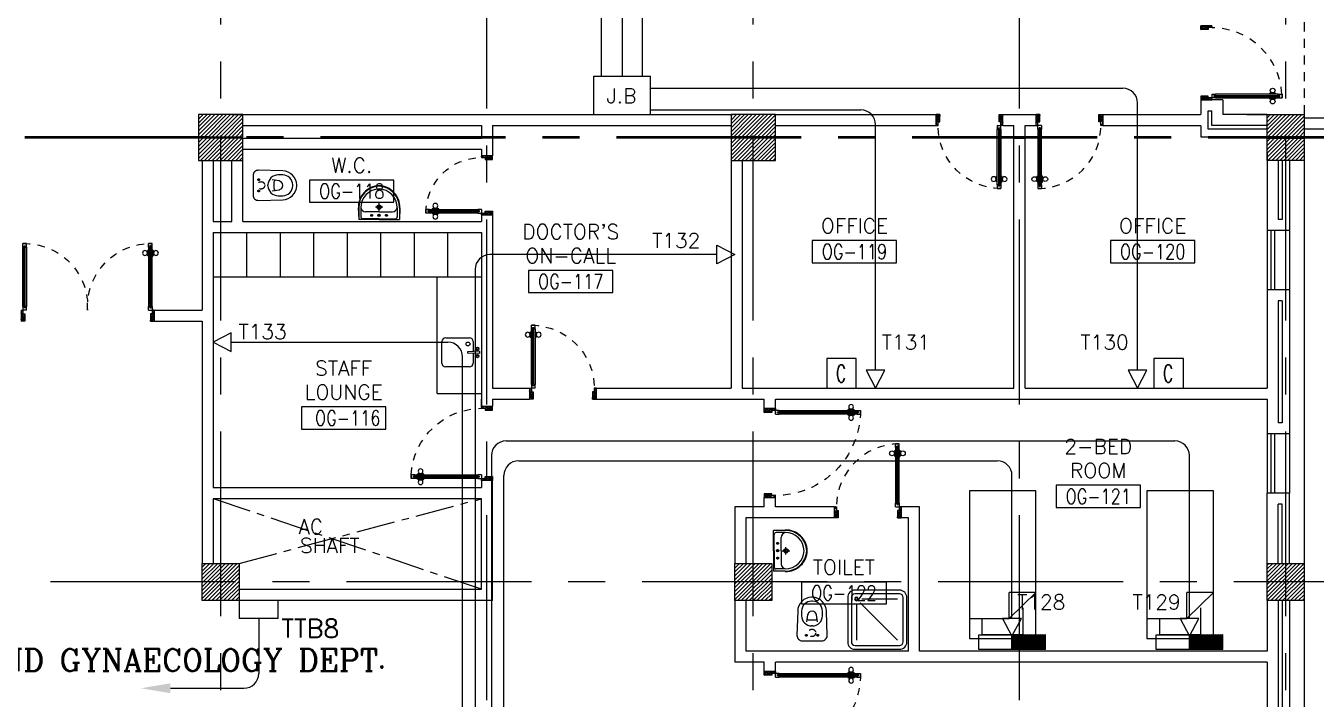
# Model space of a CAD drawing. Extents: x -0.7 to 93.2, y -1.5 to 78.
# Drawn here: x 65.65 to 83.09, y 25.41 to 34.52 of the extents above; entities that cross this region are included whole.
import ezdxf
from ezdxf.enums import TextEntityAlignment as Align

# ---------------------------------------------------------------- set-up
doc = ezdxf.new("R2010")
doc.units = 0
doc.header["$MEASUREMENT"] = 0
doc.header["$PDMODE"] = 34
for name, pattern in [('CENTER2', [1.125, 0.75, -0.125, 0.125, -0.125]), ('CENTERX2', [4, 2.5, -0.5, 0.5, -0.5]), ('DASHED', [0.75, 0.5, -0.25]), ('HIDDEN', [0.375, 0.25, -0.125]), ('HIDDEN2', [0.1875, 0.125, -0.0625])]:
    doc.linetypes.add(name, pattern=pattern)
doc.layers.get('0').update_dxf_attribs({"color": 11, "linetype": 'CONTINUOUS'})
doc.layers.get('DEFPOINTS').update_dxf_attribs({"color": 11, "linetype": 'CONTINUOUS'})
for name, color, linetype in [('AX-DIM', 11, 'CONTINUOUS'), ('AXES', 11, 'CENTERX2'), ('COL', 11, 'CONTINUOUS'), ('DOOR', 11, 'CONTINUOUS'), ('E-CO', 6, 'CONTINUOUS'), ('E-TEL', 4, 'CONTINUOUS'), ('E-TEXT', 2, 'CONTINUOUS'), ('E-WIRE', 4, 'CONTINUOUS'), ('FIX', 11, 'CONTINUOUS'), ('FUR', 11, 'CONTINUOUS'), ('HAT', 11, 'CONTINUOUS'), ('INSUL', 11, 'CONTINUOUS'), ('Locker', 11, 'CONTINUOUS'), ('NON-MEDICAL', 11, 'CONTINUOUS'), ('PROJ-L', 11, 'CONTINUOUS'), ('RM-BOX', 11, 'CONTINUOUS'), ('RM-NAME', 11, 'CONTINUOUS'), ('RM-NO', 11, 'CONTINUOUS'), ('ROOF', 11, 'CONTINUOUS'), ('STR', 11, 'CONTINUOUS'), ('WALL', 11, 'CONTINUOUS'), ('WIN', 11, 'CONTINUOUS')]:
    doc.layers.add(name, color=color, linetype=linetype)
doc.styles.add('ROMANC', font='romanc', dxfattribs={"height": 0.1})
doc.styles.add('ROMANS', font='ROMANS.shx', dxfattribs={"width": 0.6})
doc.styles.get("Standard").update_dxf_attribs({"font": 'TXT.shx'})
doc.dimstyles.new('STANDARD in', dxfattribs={"dimtxt": 0.24, "dimasz": 0.1, "dimexe": 0.07, "dimexo": 0.05, "dimgap": 0.05, "dimtad": 1, "dimdec": 0, "dimlfac": 1000, "dimzin": 0, "dimdsep": 46, "dimtxsty": 'ROMANS', "dimblk": 'ARCHTICK', "dimcen": 0.05, "dimdle": 0.05, "dimclrd": 7, "dimclre": 7, "dimclrt": 2, "dimadec": 0, "dimazin": 0, "dimtfac": 1, "dimtdec": 0, "dimtmove": 2, "dimatfit": 3, "dimldrblk": 'ARCHTICK', "dimfxl": 0, "dimtolj": 1, "dimtzin": 0, "dimarcsym": 0})

# ---------------------------------------------------------------- blocks, each defined once
blk = doc.blocks.new('*X40')
at = {"color": 0}
for p, q in [((238729, 139875), (239203, 140350)), ((238729, 139928), (239150, 140350)), ((238729, 139981), (239097, 140350)), ((238729, 140034), (239044, 140350)), ((238729, 140087), (238991, 140350)), ((238729, 140140), (238938, 140350)), ((238729, 140193), (238885, 140350)), ((238729, 140246), (238832, 140350)), ((238729, 140299), (238779, 140350)), ((238756, 139850), (239229, 140322)), ((238809, 139850), (239229, 140269)), ((238862, 139850), (239229, 140216)), ((238915, 139850), (239229, 140163)), ((238968, 139850), (239229, 140110)), ((239021, 139850), (239229, 140057)), ((239074, 139850), (239229, 140004)), ((239128, 139850), (239229, 139951)), ((239181, 139850), (239229, 139898))]:
    blk.add_line(p, q, dxfattribs=at)
blk = doc.blocks.new('COL50')
at = {"layer": 'COL'}
blk.add_lwpolyline([(-250, 250), (-250, -250), (250, -250), (250, 250)], close=True, dxfattribs=at)
blk = doc.blocks.new('RM1')
at = {"layer": 'RM-BOX'}
blk.add_lwpolyline([(570, -200), (-570, -200), (-570, -500), (570, -500)], close=True, dxfattribs=at)
at = {"layer": 'RM-NAME', "style": 'ROMANS'}
for tag, p in [('ROOMNAME1', (0, 324)), ('ROOMNAME2', (0, 0))]:
    blk.add_attdef(tag, text='', height=200, dxfattribs=at).set_placement(p, align=Align.MIDDLE)
at = {"layer": 'RM-NO', "style": 'ROMANS', "width": 0.8}
blk.add_attdef('ROOMNO', text='', height=200, dxfattribs=at).set_placement((0, -350), align=Align.MIDDLE)
blk = doc.blocks.new('_ARCHTICK')
at = {"color": 0, "linetype": 'ByBlock', "const_width": 0.15}
blk.add_lwpolyline([(-0.5, -0.5), (0.5, 0.5)], dxfattribs=at)
blk = doc.blocks.new('*D160')
at = {"layer": 'AX-DIM', "color": 7, "lineweight": -2, "ltscale": 0.3}
for p, q in [((82.982, 64.47), (91.852, 64.47)), ((91.782, 64.52), (91.782, 5.1)), ((82.982, 5.15), (91.852, 5.15))]:
    blk.add_line(p, q, dxfattribs=at)
at = {"layer": 'DEFPOINTS', "color": 0, "ltscale": 0.3}
for p in [(82.932, 64.47), (82.932, 5.15), (91.782, 5.15)]:
    blk.add_point(p, dxfattribs=at)
at = {"layer": 'AX-DIM', "color": 7, "lineweight": -2, "ltscale": 0.3, "xscale": 0.1, "yscale": 0.1, "zscale": 0.1}
for p, rotation in [((91.782, 64.47), 90), ((91.782, 5.15), 270)]:
    blk.add_blockref('_ARCHTICK', p, dxfattribs=dict(at, rotation=rotation))
at = {"layer": 'AX-DIM', "color": 2, "ltscale": 0.3, "insert": (91.612, 34.81), "char_height": 0.24, "attachment_point": 5, "rotation": 90, "style": 'ROMANS'}
blk.add_mtext('\\A1;59320', dxfattribs=at)
blk = doc.blocks.new('*X66')
at = {"color": 0}
for p, q in [((245929, 139863), (246416, 140350)), ((245929, 139916), (246363, 140350)), ((245929, 139969), (246310, 140350)), ((245929, 140022), (246257, 140350)), ((245929, 140075), (246204, 140350)), ((245929, 140128), (246151, 140350)), ((245929, 140181), (246098, 140350)), ((245929, 140234), (246045, 140350)), ((245929, 140287), (245991, 140350)), ((245929, 140340), (245938, 140350)), ((245969, 139850), (246429, 140310)), ((246022, 139850), (246429, 140256)), ((246075, 139850), (246429, 140203)), ((246128, 139850), (246429, 140150)), ((246181, 139850), (246429, 140097)), ((246234, 139850), (246429, 140044)), ((246287, 139850), (246429, 139991)), ((246340, 139850), (246429, 139938)), ((246393, 139850), (246429, 139885))]:
    blk.add_line(p, q, dxfattribs=at)
blk = doc.blocks.new('*X67')
at = {"color": 0}
for p, q in [((253128, 139850), (253628, 140350)), ((253129, 139903), (253575, 140350)), ((253129, 139956), (253522, 140350)), ((253129, 140009), (253469, 140350)), ((253129, 140062), (253416, 140350)), ((253129, 140115), (253363, 140350)), ((253129, 140168), (253310, 140350)), ((253129, 140221), (253257, 140350)), ((253129, 140274), (253204, 140350)), ((253129, 140327), (253151, 140350)), ((253181, 139850), (253629, 140297)), ((253234, 139850), (253629, 140244)), ((253287, 139850), (253629, 140191)), ((253340, 139850), (253629, 140138)), ((253393, 139850), (253629, 140085)), ((253446, 139850), (253629, 140032)), ((253499, 139850), (253629, 139979)), ((253553, 139850), (253629, 139926)), ((253606, 139850), (253629, 139873))]:
    blk.add_line(p, q, dxfattribs=at)
blk = doc.blocks.new('DOOR90')
at = {"layer": 'DOOR', "color": 0, "linetype": 'ByBlock'}
for p, q in [((-150, 0), (-150, -25)), ((-150, 0), (0, 0)), ((0, -50), (0, 0)), ((-1000, -25), (-1000, -75)), ((-1000, -75), (-1000, -25)), ((-950, -25), (-1000, -25)), ((-950, -75), (-1000, -75)), ((-970, -42), (-970, -58)), ((-950, -42), (-970, -42)), ((-950, -58), (-970, -58)), ((-950, -25), (-950, -42)), ((-950, -58), (-950, -75)), ((-918, -25), (-918, -18)), ((-828, -18), (-918, -18)), ((-918, -75), (-918, -82)), ((-828, -82), (-918, -82)), ((-905, -18), (-905, -9)), ((-905, -9), (-840, -9)), ((-905, -18), (-840, -18)), ((-905, -82), (-905, -91)), ((-905, -82), (-840, -82)), ((-905, -91), (-840, -91)), ((-840, -18), (-840, -9)), ((-840, -82), (-840, -91)), ((-828, -25), (-828, -18)), ((-828, -75), (-828, -82)), ((-200, -42), (-200, -25)), ((-200, -25), (-150, -25)), ((-180, -42), (-200, -42)), ((-200, -75), (-200, -58)), ((-200, -58), (-180, -58)), ((-150, -75), (-200, -75)), ((-180, -58), (-180, -42)), ((-150, -75), (-150, -25)), ((-150, -25), (-100, -25)), ((-100, -25), (-100, -50)), ((-100, -50), (0, -50)), ((-100, -850), (0, -850)), ((-100, -875), (-100, -850)), ((0, -850), (0, -900)), ((-150, -900), (-150, -875)), ((-150, -875), (-100, -875)), ((0, -900), (-150, -900)), ((-150, -900), (0, -900))]:
    blk.add_line(p, q, dxfattribs=at)
at = {"layer": 'DOOR', "color": 9, "linetype": 'ByBlock'}
for p, q in [((0, -50), (-114, 0)), ((0, -50), (-40, 0)), ((0, -50), (-100, -37)), ((0, -850), (-114, -900)), ((0, -850), (-100, -863)), ((0, -850), (-40, -900))]:
    blk.add_line(p, q, dxfattribs=at)
at = {"layer": 'DOOR', "linetype": 'ByBlock'}
for p, q in [((-200, -25), (-950, -25)), ((-200, -42), (-950, -42)), ((-200, -58), (-950, -58)), ((-950, -75), (-200, -75))]:
    blk.add_line(p, q, dxfattribs=at)
at = {"layer": 'DOOR', "color": 0, "linetype": 'ByBlock'}
for centre in [(-873, 24), (-873, -124)]:
    blk.add_circle(centre, 32.4, dxfattribs=at)
at = {"layer": 'DOOR', "color": 9, "linetype": 'ByBlock'}
for centre, radius, start, end in [((0, -50), 154, 161.1053, 166.2858), ((0, -50), 134, 158.1598, 169.28), ((0, -50), 94.4, 148.0182, 180), ((0, -50), 74.4, 137.7764, 180), ((0, -50), 114, 154.0838, 167.3774), ((0, -50), 54.4, 113.2074, 180), ((0, -50), 34.4, 90, 180), ((0, -50), 14.4, 90, 180), ((0, -850), 94.4, 180, 211.9818), ((0, -850), 74.4, 180, 222.2236), ((0, -850), 54.4, 180, 246.7926), ((0, -850), 34.4, 180, 270), ((0, -850), 14.4, 180, 270), ((0, -850), 154, 193.7142, 198.8947), ((0, -850), 134, 190.72, 201.8402)]:
    blk.add_arc(centre, radius, start, end, dxfattribs=at)
at = {"layer": 'DOOR', "linetype": 'HIDDEN', "ltscale": 0.5}
blk.add_arc((-150, -25), 850, 180, 270, dxfattribs=at)
blk = doc.blocks.new('DOOR100')
at = {"layer": 'DOOR', "color": 0, "linetype": 'ByBlock'}
for p, q in [((-25, 1300), (-75, 1300)), ((-75, 1300), (-25, 1300)), ((-75, 1250), (-75, 1300)), ((-58, 1250), (-75, 1250)), ((-42, 1270), (-58, 1270)), ((-58, 1250), (-58, 1270)), ((-42, 1250), (-42, 1270)), ((-25, 1250), (-42, 1250)), ((-25, 1250), (-25, 1300)), ((-82, 1205), (-91, 1205)), ((-91, 1205), (-91, 1140)), ((-82, 1140), (-91, 1140)), ((-75, 1218), (-82, 1218)), ((-82, 1128), (-82, 1218)), ((-82, 1205), (-82, 1140)), ((-75, 1128), (-82, 1128)), ((-25, 1218), (-18, 1218)), ((-25, 1128), (-18, 1128)), ((-18, 1128), (-18, 1218)), ((-18, 1205), (-9, 1205)), ((-18, 1205), (-18, 1140)), ((-18, 1140), (-9, 1140)), ((-9, 1205), (-9, 1140)), ((-75, 200), (-58, 200)), ((-75, 150), (-75, 200)), ((-58, 200), (-58, 180)), ((-58, 180), (-42, 180)), ((-42, 200), (-25, 200)), ((-42, 180), (-42, 200)), ((-25, 200), (-25, 150)), ((-1200, 0), (-1200, 150)), ((-1200, 150), (-1175, 150)), ((-1200, 150), (-1200, 0)), ((-1150, 0), (-1200, 0)), ((-1175, 150), (-1175, 100)), ((-1175, 100), (-1150, 100)), ((-1150, 100), (-1150, 0)), ((-75, 150), (-25, 150)), ((-50, 100), (-50, 0)), ((-25, 100), (-50, 100)), ((-50, 0), (0, 0)), ((0, 150), (-25, 150)), ((-25, 150), (-25, 100)), ((0, 150), (0, 0))]:
    blk.add_line(p, q, dxfattribs=at)
at = {"layer": 'DOOR', "linetype": 'ByBlock'}
for p, q in [((-75, 1250), (-75, 200)), ((-58, 200), (-58, 1250)), ((-42, 200), (-42, 1250)), ((-25, 200), (-25, 1250)), ((0, 0), (0, 150))]:
    blk.add_line(p, q, dxfattribs=at)
at = {"layer": 'DOOR', "color": 9, "linetype": 'ByBlock'}
for p, q in [((-1150, 0), (-1200, 114)), ((-1150, 0), (-1200, 40)), ((-1150, 0), (-1163, 100)), ((-50, 0), (0, 114)), ((-50, 0), (-37, 100)), ((-50, 0), (0, 40))]:
    blk.add_line(p, q, dxfattribs=at)
at = {"layer": 'DOOR', "color": 0, "linetype": 'ByBlock'}
for centre in [(-124, 1173), (24, 1173)]:
    blk.add_circle(centre, 32.4, dxfattribs=at)
at = {"layer": 'DOOR', "linetype": 'HIDDEN', "ltscale": 0.5}
blk.add_arc((-25, 150), 1150, 90, 180.0001, dxfattribs=at)
at = {"layer": 'DOOR', "color": 9, "linetype": 'ByBlock'}
for centre, radius, start, end in [((-1150, 0), 154, 103.7142, 108.8947), ((-1150, 0), 134, 100.72, 111.8402), ((-1150, 0), 94.4, 90, 121.9818), ((-1150, 0), 74.4, 90, 132.2236), ((-1150, 0), 54.4, 90, 156.7926), ((-1150, 0), 34.4, 90, 180), ((-1150, 0), 14.4, 90, 180), ((-50, 0), 94.4, 58.0182, 90), ((-50, 0), 74.4, 47.7764, 90), ((-50, 0), 54.4, 23.2074, 90), ((-50, 0), 34.4, 0, 90), ((-50, 0), 14.4, 0, 90), ((-50, 0), 134, 68.1598, 79.28), ((-50, 0), 114, 64.0838, 77.3774), ((-50, 0), 154, 71.1053, 76.2858)]:
    blk.add_arc(centre, radius, start, end, dxfattribs=at)
blk = doc.blocks.new('C5')
at = {"layer": 'HAT', "linetype": 'ByBlock'}
h = blk.add_hatch(dxfattribs=at)
h.set_pattern_fill('ANSI31', color=256, scale=300, style=0)
h.set_pattern_definition([(45, (-223356.182, -51411.005), (-26.516504, 26.516504), [])])
h.paths.add_polyline_path([(300, 300), (0, 300), (0, 0), (300, 0)])
h.paths.add_polyline_path([(600, 300), (300, 300), (300, 0), (600, 0)])
at = {"layer": 'COL'}
blk.add_lwpolyline([(600, 300), (0, 300), (0, 0), (600, 0)], close=True, dxfattribs=at)
blk = doc.blocks.new('DOOR80')
at = {"layer": 'DOOR', "color": 0, "linetype": 'ByBlock'}
for p, q in [((-30, 900), (-80, 900)), ((-80, 900), (-30, 900)), ((-80, 850), (-80, 900)), ((-30, 850), (-30, 900)), ((-87, 805), (-96, 805)), ((-96, 805), (-96, 740)), ((-87, 740), (-96, 740)), ((-80, 818), (-87, 818)), ((-87, 728), (-87, 818)), ((-87, 805), (-87, 740)), ((-80, 728), (-87, 728)), ((-63, 850), (-80, 850)), ((-47, 870), (-63, 870)), ((-63, 850), (-63, 870)), ((-47, 850), (-47, 870)), ((-30, 850), (-47, 850)), ((-30, 818), (-22, 818)), ((-30, 728), (-22, 728)), ((-22, 728), (-22, 818)), ((-22, 805), (-13, 805)), ((-22, 805), (-22, 740)), ((-22, 740), (-13, 740)), ((-13, 805), (-13, 740)), ((-80, 200), (-63, 200)), ((-80, 150), (-80, 200)), ((-63, 200), (-63, 180)), ((-63, 180), (-47, 180)), ((-47, 200), (-30, 200)), ((-47, 180), (-47, 200)), ((-30, 200), (-30, 150)), ((-805, 0), (-805, 150)), ((-805, 150), (-780, 150)), ((-805, 150), (-805, 0)), ((-755, 0), (-805, 0)), ((-780, 150), (-780, 100)), ((-780, 100), (-755, 100)), ((-755, 100), (-755, 0)), ((-80, 150), (-30, 150)), ((-55, 100), (-55, 0)), ((-30, 100), (-55, 100)), ((-55, 0), (-5, 0)), ((-5, 150), (-30, 150)), ((-30, 150), (-30, 100)), ((-5, 150), (-5, 0))]:
    blk.add_line(p, q, dxfattribs=at)
at = {"layer": 'DOOR', "linetype": 'ByBlock'}
for p, q in [((-80, 850), (-80, 200)), ((-63, 200), (-63, 850)), ((-47, 200), (-47, 850)), ((-30, 200), (-30, 850)), ((-5, 0), (-5, 150))]:
    blk.add_line(p, q, dxfattribs=at)
at = {"layer": 'DOOR', "color": 9, "linetype": 'ByBlock'}
for p, q in [((-755, 0), (-805, 114)), ((-755, 0), (-805, 40)), ((-755, 0), (-768, 100)), ((-55, 0), (-5, 114)), ((-55, 0), (-41, 100)), ((-55, 0), (-5, 40))]:
    blk.add_line(p, q, dxfattribs=at)
at = {"layer": 'DOOR', "color": 0, "linetype": 'ByBlock'}
for centre in [(-128, 773), (19, 773)]:
    blk.add_circle(centre, 32.4, dxfattribs=at)
at = {"layer": 'DOOR', "linetype": 'HIDDEN', "ltscale": 0.5}
blk.add_arc((-30, 150), 750, 90, 180, dxfattribs=at)
at = {"layer": 'DOOR', "color": 9, "linetype": 'ByBlock'}
for centre, radius, start, end in [((-755, 0), 154, 103.7142, 108.8947), ((-755, 0), 134, 100.72, 111.8402), ((-755, 0), 94.4, 90, 121.9818), ((-755, 0), 74.4, 90, 132.2236), ((-755, 0), 54.4, 90, 156.7926), ((-755, 0), 34.4, 90, 180), ((-755, 0), 14.4, 90, 180), ((-55, 0), 94.4, 58.0182, 90), ((-55, 0), 74.4, 47.7764, 90), ((-55, 0), 54.4, 23.2074, 90), ((-55, 0), 34.4, 0, 90), ((-55, 0), 14.4, 0, 90), ((-55, 0), 134, 68.1598, 79.28), ((-55, 0), 114, 64.0838, 77.3774), ((-55, 0), 154, 71.1053, 76.2858)]:
    blk.add_arc(centre, radius, start, end, dxfattribs=at)
blk = doc.blocks.new('DOOR-10')
at = {"layer": 'DOOR', "color": 0, "linetype": 'ByBlock'}
for p, q in [((-26, 1100), (-76, 1100)), ((-76, 1100), (-26, 1100)), ((-76, 1050), (-76, 1100)), ((-59, 1050), (-76, 1050)), ((-43, 1070), (-59, 1070)), ((-59, 1050), (-59, 1070)), ((-43, 1050), (-43, 1070)), ((-26, 1050), (-43, 1050)), ((-26, 1050), (-26, 1100)), ((-83, 1005), (-92, 1005)), ((-92, 1005), (-92, 940)), ((-83, 940), (-92, 940)), ((-76, 1018), (-83, 1018)), ((-83, 928), (-83, 1018)), ((-83, 1005), (-83, 940)), ((-76, 928), (-83, 928)), ((-26, 1018), (-18, 1018)), ((-26, 928), (-18, 928)), ((-18, 928), (-18, 1018)), ((-18, 1005), (-9, 1005)), ((-18, 1005), (-18, 940)), ((-18, 940), (-9, 940)), ((-9, 1005), (-9, 940)), ((-76, 200), (-59, 200)), ((-76, 150), (-76, 200)), ((-59, 200), (-59, 180)), ((-59, 180), (-43, 180)), ((-43, 200), (-26, 200)), ((-43, 180), (-43, 200)), ((-26, 200), (-26, 150)), ((-1001, 0), (-1001, 150)), ((-1001, 150), (-976, 150)), ((-1001, 150), (-1001, 0)), ((-951, 0), (-1001, 0)), ((-976, 150), (-976, 100)), ((-976, 100), (-951, 100)), ((-951, 100), (-951, 0)), ((-76, 150), (-26, 150)), ((-51, 100), (-51, 0)), ((-26, 100), (-51, 100)), ((-51, 0), (-1, 0)), ((-1, 150), (-26, 150)), ((-26, 150), (-26, 100))]:
    blk.add_line(p, q, dxfattribs=at)
at = {"layer": 'DOOR', "linetype": 'ByBlock'}
for p, q in [((-76, 1050), (-76, 200)), ((-59, 200), (-59, 1050)), ((-43, 200), (-43, 1050)), ((-26, 200), (-26, 1050))]:
    blk.add_line(p, q, dxfattribs=at)
at = {"layer": 'DOOR', "color": 9, "linetype": 'ByBlock'}
for p, q in [((-951, 0), (-1001, 114)), ((-951, 0), (-1001, 40)), ((-951, 0), (-964, 100)), ((-51, 0), (-1, 114)), ((-51, 0), (-37, 100)), ((-51, 0), (-1, 40)), ((-1, 0), (-1, 150))]:
    blk.add_line(p, q, dxfattribs=at)
at = {"layer": 'DOOR', "color": 0, "linetype": 'ByBlock'}
for centre in [(-124, 973), (23, 973)]:
    blk.add_circle(centre, 32.4, dxfattribs=at)
at = {"layer": 'DOOR', "linetype": 'HIDDEN', "ltscale": 0.5}
blk.add_arc((-23, 149), 952, 93.1482, 179.9482, dxfattribs=at)
at = {"layer": 'DOOR', "color": 9, "linetype": 'ByBlock'}
for centre, radius, start, end in [((-951, 0), 154, 103.7142, 108.8947), ((-951, 0), 134, 100.72, 111.8402), ((-951, 0), 94.4, 90, 121.9818), ((-951, 0), 74.4, 90, 132.2236), ((-951, 0), 54.4, 90, 156.7926), ((-951, 0), 34.4, 90, 180), ((-951, 0), 14.4, 90, 180), ((-51, 0), 94.4, 58.0182, 90), ((-51, 0), 74.4, 47.7764, 90), ((-51, 0), 54.4, 23.2074, 90), ((-51, 0), 34.4, 0, 90), ((-51, 0), 14.4, 0, 90), ((-51, 0), 134, 68.1598, 79.28), ((-51, 0), 114, 64.0838, 77.3774), ((-51, 0), 154, 71.1053, 76.2858)]:
    blk.add_arc(centre, radius, start, end, dxfattribs=at)
blk = doc.blocks.new('A$C272A55A0')
at = {"layer": 'DOOR', "color": 0, "linetype": 'ByBlock'}
for p, q in [((0, 900), (0, 1050)), ((50, 1050), (0, 1050)), ((50, 950), (50, 1050)), ((1750, 950), (1750, 1050)), ((1750, 1050), (1800, 1050)), ((1800, 1050), (1800, 900)), ((0, 900), (25, 900)), ((25, 950), (50, 950)), ((25, 900), (25, 950)), ((75, 900), (25, 900)), ((25, 850), (25, 900)), ((75, 900), (75, 850)), ((1725, 900), (1775, 900)), ((1725, 900), (1725, 850)), ((1775, 950), (1750, 950)), ((1775, 900), (1775, 950)), ((1800, 900), (1775, 900)), ((1775, 850), (1775, 900)), ((42, 850), (25, 850)), ((58, 870), (42, 870)), ((42, 870), (42, 850)), ((58, 850), (58, 870)), ((75, 850), (58, 850)), ((1725, 850), (1742, 850)), ((1742, 870), (1758, 870)), ((1742, 850), (1742, 870)), ((1758, 870), (1758, 850)), ((1758, 850), (1775, 850)), ((25, 50), (42, 50)), ((25, 50), (25, 0)), ((25, 0), (75, 0)), ((75, 0), (25, 0)), ((42, 50), (42, 30)), ((42, 30), (58, 30)), ((58, 50), (75, 50)), ((58, 50), (58, 30)), ((75, 50), (75, 0)), ((1718, 160), (1709, 160)), ((1709, 95), (1709, 160)), ((1718, 95), (1709, 95)), ((1725, 173), (1718, 173)), ((1718, 173), (1718, 83)), ((1718, 95), (1718, 160)), ((1725, 83), (1718, 83)), ((1742, 50), (1725, 50)), ((1725, 50), (1725, 0)), ((1775, 0), (1725, 0)), ((1725, 0), (1775, 0)), ((1742, 50), (1742, 30)), ((1758, 30), (1742, 30)), ((1775, 50), (1758, 50)), ((1758, 50), (1758, 30)), ((1775, 173), (1782, 173)), ((1775, 83), (1782, 83)), ((1775, 50), (1775, 0)), ((1782, 173), (1782, 83)), ((1782, 160), (1791, 160)), ((1782, 95), (1782, 160)), ((1782, 95), (1791, 95)), ((1791, 95), (1791, 160))]:
    blk.add_line(p, q, dxfattribs=at)
at = {"layer": 'DOOR', "color": 9, "linetype": 'ByBlock'}
for p, q in [((50, 1050), (0, 1010)), ((50, 1050), (0, 937)), ((50, 1050), (37, 950)), ((1750, 1050), (1800, 1010)), ((1750, 1050), (1800, 937)), ((1750, 1050), (1763, 950))]:
    blk.add_line(p, q, dxfattribs=at)
at = {"layer": 'DOOR', "linetype": 'ByBlock'}
for p, q in [((25, 850), (25, 50)), ((42, 850), (42, 50)), ((58, 850), (58, 50)), ((75, 50), (75, 850)), ((1725, 50), (1725, 850)), ((1742, 850), (1742, 50)), ((1758, 850), (1758, 50)), ((1775, 850), (1775, 50))]:
    blk.add_line(p, q, dxfattribs=at)
at = {"layer": 'DOOR', "color": 0, "linetype": 'ByBlock'}
for centre in [(1676, 128), (1824, 128)]:
    blk.add_circle(centre, 32.4, dxfattribs=at)
at = {"layer": 'DOOR', "color": 9, "linetype": 'ByBlock'}
for centre, radius, start, end in [((50, 1050), 34.4, 180, 270), ((50, 1050), 14.4, 180, 270), ((1750, 1050), 14.4, 270, 0), ((1750, 1050), 34.4, 270, 0), ((50, 1050), 54.4, 203.2074, 270), ((50, 1050), 74.4, 227.7764, 270), ((50, 1050), 94.4, 238.0182, 270), ((50, 1050), 114, 244.0838, 257.3774), ((50, 1050), 134, 248.1598, 259.28), ((50, 1050), 154, 251.1053, 256.2858), ((1750, 1050), 54.4, 270, 336.7926), ((1750, 1050), 74.4, 270, 312.2236), ((1750, 1050), 94.4, 270, 301.9818), ((1750, 1050), 114, 282.6226, 295.9162), ((1750, 1050), 134, 280.72, 291.8402), ((1750, 1050), 154, 283.7142, 288.8947)]:
    blk.add_arc(centre, radius, start, end, dxfattribs=at)
at = {"layer": 'DOOR', "linetype": 'HIDDEN', "ltscale": 0.5}
for centre, start, end in [((50, 851), 268.3174, 3.2965), ((1750, 851), 176.7035, 271.6826)]:
    blk.add_arc(centre, 851, start, end, dxfattribs=at)
at = {"layer": 'WALL', "linetype": 'ByBlock'}
blk.add_line((1800, 900), (1800, 1050), dxfattribs=at)
blk = doc.blocks.new('LAV1')
at = {"layer": 'FIX', "linetype": 'ByBlock', "ltscale": 0.3}
for p, q in [((-280, 210), (-275, 50)), ((-245, 210), (-245, 85)), ((245, 210), (245, 85)), ((280, 210), (275, 50)), ((0, 60), (-220, 60)), ((0, 60), (220, 60))]:
    blk.add_line(p, q, dxfattribs=at)
at = {"layer": 'FIX', "linetype": 'Continuous', "lineweight": 20}
for p, q in [((-275, 210), (-275, 50)), ((275, 210), (275, 50)), ((0, 50), (-275, 50)), ((0, 50), (-252, 50)), ((0, 155), (-181, 155)), ((0, 155), (181, 155)), ((0, 50), (252, 50)), ((0, 50), (275, 50))]:
    blk.add_line(p, q, dxfattribs=at)
at = {"layer": 'FIX', "linetype": 'DASHED', "lineweight": 20, "ltscale": 0.05}
for p, q in [((50, 220), (-50, 220)), ((0, 170), (0, 270)), ((0, 170), (0, 270))]:
    blk.add_line(p, q, dxfattribs=at)
at = {"layer": 'FIX', "lineweight": 20}
for p, q in [((16, 107), (-15, 107)), ((0, 92), (0, 123))]:
    blk.add_line(p, q, dxfattribs=at)
for centre, radius in [((0, 220), 29.5), ((0, 220), 22.5), ((0, 107), 15.5)]:
    blk.add_circle(centre, radius, dxfattribs=at)
at = {"layer": 'FIX', "linetype": 'HIDDEN', "lineweight": 20, "ltscale": 0.05}
for centre in [(-100, 107), (100, 107)]:
    blk.add_circle(centre, 12.4, dxfattribs=at)
at = {"layer": 'FIX', "linetype": 'ByBlock', "ltscale": 0.3}
for centre, radius, start, end in [((7, 220), 287, 91.3776, 182.0064), ((-7, 220), 287, 357.9936, 88.6224), ((-220, 85), 24.9, 179.7021, 269.9486), ((220, 85), 24.9, 270.0514, 0.2979)]:
    blk.add_arc(centre, radius, start, end, dxfattribs=at)
at = {"layer": 'FIX', "linetype": 'Continuous', "lineweight": 20}
for centre, radius, start, end in [((8, 217), 283, 91.6988, 181.351), ((8, 212), 253, 91.7328, 180.4884), ((-8, 217), 283, 358.649, 88.3012), ((-8, 212), 253, 359.5116, 88.2672), ((-179, 222), 66.9, 190.2006, 268.0786), ((179, 222), 66.9, 271.9214, 349.7994)]:
    blk.add_arc(centre, radius, start, end, dxfattribs=at)
blk = doc.blocks.new('WC1')
at = {"layer": 'FIX', "lineweight": 20}
for p, q in [((-210, 204), (-538, 194)), ((-727, 5), (-727, -5)), ((-674, 5), (-674, -5)), ((-534, 24), (-540, 0)), ((-540, 0), (-534, -24)), ((-475, 141), (-538, 141)), ((-395, 76), (-490, 60)), ((-339, 5), (-339, -5)), ((-538, -141), (-475, -141)), ((-490, -60), (-395, -76)), ((-538, -194), (-210, -204))]:
    blk.add_line(p, q, dxfattribs=at)
at = {"layer": 'FIX', "linetype": 'Continuous', "lineweight": 20}
blk.add_line((-420, -47), (-420, 45), dxfattribs=at)
at = {"layer": 'FIX', "lineweight": 20}
blk.add_lwpolyline([(-213, -204), (-210, -204, 0.414214), (-137, -131), (-137, 0), (-137, 131, 0.414214), (-210, 204)], format="xyb", dxfattribs=at)
at = {"layer": 'FIX', "linetype": 'HIDDEN2', "lineweight": 20, "ltscale": 0.3}
blk.add_circle((-245, 0), 49.8, dxfattribs=at)
at = {"layer": 'FIX', "linetype": 'HIDDEN', "lineweight": 20, "ltscale": 0.05}
for centre in [(-213, 78), (-213, -77)]:
    blk.add_circle(centre, 11.6, dxfattribs=at)
at = {"layer": 'FIX', "lineweight": 20}
for centre, radius, start, end in [((-538, 5), 189, 90, 180), ((-538, 5), 136, 90, 180), ((-473, -7), 68.2, 128.9242, 152.8468), ((-464, -18), 82, 108.496, 128.9242), ((-475, 5), 136, 360, 90), ((-538, -5), 189, 180, 270), ((-538, -5), 136, 180, 270), ((-473, 7), 68.2, 207.1532, 231.0758), ((-464, 18), 82, 231.0758, 251.504), ((-475, -5), 136, 270, 0)]:
    blk.add_arc(centre, radius, start, end, dxfattribs=at)
at = {"layer": 'FIX', "linetype": 'Continuous', "lineweight": 20}
for centre, start, end in [((-443, 46), 357.6662, 91.6121), ((-442, -46), 268.3879, 2.3338)]:
    blk.add_arc(centre, 22.3, start, end, dxfattribs=at)
blk = doc.blocks.new('SHR1')
at = {"layer": 'FIX'}
for p, q in [((-196, 196), (-700, 700)), ((-143, 218), (-143, 700)), ((-218, 143), (-700, 143))]:
    blk.add_line(p, q, dxfattribs=at)
for points in [[(-825, 125), (-825, 725, -0.414214), (-725, 825), (-125, 825, -0.414214), (-25, 725), (-25, 125, -0.414214), (-125, 25), (-725, 25, -0.414214)], [(-775, 125), (-775, 725, -0.414214), (-725, 775), (-125, 775, -0.414214), (-75, 725), (-75, 125, -0.414214), (-125, 75), (-725, 75, -0.414214)]]:
    blk.add_lwpolyline(points, format="xyb", close=True, dxfattribs=at)
for radius in [25, 15]:
    blk.add_circle((-143, 143), radius, dxfattribs=at)

msp = doc.modelspace()

# ---------------------------------------------------------------- hatches: boundary and pattern name
at = {"layer": 'HAT'}
h = msp.add_hatch(dxfattribs=at)
h.set_pattern_fill('ANSI31', color=256, scale=0.3, style=0)
h.set_pattern_definition([(45, (-250.25383, -18.071005), (-0.0265165043, 0.0265165043), [])])
h.paths.add_polyline_path([(82.6824, 33.32), (82.4324, 33.32), (82.4324, 33.02), (82.6824, 33.02)])
h.paths.add_polyline_path([(82.9324, 33.32), (82.6824, 33.32), (82.6824, 33.02), (82.9324, 33.02)])
h = msp.add_hatch(dxfattribs=at)
h.set_pattern_fill('ANSI31', color=256, scale=0.3, style=0)
h.set_pattern_definition([(45, (-250.25383, -18.391005), (-0.0265165043, 0.0265165043), [])])
h.paths.add_polyline_path([(82.6824, 33), (82.4324, 33), (82.4324, 32.7), (82.6824, 32.7)])
h.paths.add_polyline_path([(82.9324, 33), (82.6824, 33), (82.6824, 32.7), (82.9324, 32.7)])

# ---------------------------------------------------------------- linework, layer by layer
at = {"layer": 'AXES'}
for p, q in [((68.2824, -1.4643), (68.2824, 77.3484)), ((75.4824, -1.4643), (75.4824, 77.3484)), ((82.6824, -1.4643), (82.6824, 77.3484)), ((71.8824, 5.4), (71.8824, 64.22)), ((79.0824, 5.4), (79.0824, 64.17)), ((92.1324, 33.02), (29.8424, 33.02)), ((92.1324, 33), (29.8424, 33)), ((92.4824, 27), (40.3924, 27))]:
    msp.add_line(p, q, dxfattribs=at)
at = {"layer": 'COL'}
for points in [[(82.4324, 33.32), (82.9324, 33.32), (82.9324, 33.02), (82.4324, 33.02)], [(82.4324, 33), (82.9324, 33), (82.9324, 32.7), (82.4324, 32.7)]]:
    msp.add_lwpolyline(points, close=True, dxfattribs=at)
at = {"layer": 'E-CO', "color": 4}
for points in [[(76.8764, 30.02), (76.4764, 30.02), (76.4764, 29.62), (76.8764, 29.62)], [(81.298, 30.02), (80.898, 30.02), (80.898, 29.62), (81.298, 29.62)]]:
    msp.add_lwpolyline(points, close=True, dxfattribs=at)
at = {"layer": 'E-TEL', "color": 4}
for p, q in [((73.3281, 33.8379), (74.0942, 33.8379)), ((73.3281, 33.32), (73.3281, 33.8379)), ((74.0942, 33.32), (74.0942, 33.8379)), ((73.3281, 33.32), (74.0942, 33.32)), ((69.0612, 26.75), (68.5324, 26.75)), ((68.5324, 26.75), (68.5324, 26.5049)), ((69.0612, 26.5049), (69.0612, 26.75)), ((69.0612, 26.5049), (68.5324, 26.5049)), ((78.9812, 26.085), (78.9812, 26.2844)), ((79.4324, 26.085), (79.4324, 26.2844)), ((81.3812, 26.085), (81.3812, 26.2844)), ((81.8324, 26.085), (81.8324, 26.2844))]:
    msp.add_line(p, q, dxfattribs=at)
at = {"layer": 'E-TEL'}
for p, q in [((79.1075, 26.5065), (78.855, 26.5065)), ((78.855, 26.5065), (78.9812, 26.2644)), ((78.9812, 26.2644), (79.1075, 26.5065)), ((81.5075, 26.5065), (81.255, 26.5065)), ((81.255, 26.5065), (81.3812, 26.2644)), ((81.3812, 26.2644), (81.5075, 26.5065)), ((78.5324, 26.085), (78.5324, 26.2844)), ((78.5324, 26.2844), (79.4324, 26.2844)), ((80.9324, 26.085), (80.9324, 26.2844)), ((80.9324, 26.2844), (81.8324, 26.2844)), ((79.4324, 26.085), (78.5324, 26.085)), ((81.8324, 26.085), (80.9324, 26.085))]:
    msp.add_line(p, q, dxfattribs=at)
at = {"layer": 'E-TEL', "color": 8}
for p, q in [((79.3817, 26.085), (78.9812, 26.2718)), ((79.3522, 26.085), (78.9812, 26.258)), ((79.3226, 26.085), (78.9812, 26.2442)), ((79.293, 26.085), (78.9812, 26.2304)), ((79.2634, 26.085), (78.9812, 26.2166)), ((79.2339, 26.085), (78.9812, 26.2028)), ((79.2043, 26.085), (78.9812, 26.189)), ((79.1747, 26.085), (78.9812, 26.1752)), ((79.4113, 26.085), (78.9838, 26.2844)), ((79.4324, 26.089), (79.0134, 26.2844)), ((79.4324, 26.1028), (79.043, 26.2844)), ((79.4324, 26.1166), (79.0725, 26.2844)), ((79.4324, 26.1304), (79.1021, 26.2844)), ((79.4324, 26.1442), (79.1317, 26.2844)), ((79.4324, 26.1579), (79.1613, 26.2844)), ((79.4324, 26.1717), (79.1908, 26.2844)), ((79.4324, 26.1855), (79.2204, 26.2844)), ((79.4324, 26.1993), (79.25, 26.2844)), ((79.4324, 26.2131), (79.2796, 26.2844)), ((79.4324, 26.2269), (79.3092, 26.2844)), ((79.4324, 26.2407), (79.3387, 26.2844)), ((79.4324, 26.2545), (79.3683, 26.2844)), ((79.4324, 26.2683), (79.3979, 26.2844)), ((79.4323, 26.2821), (79.4275, 26.2844)), ((81.7817, 26.085), (81.3812, 26.2718)), ((81.7522, 26.085), (81.3812, 26.258)), ((81.7226, 26.085), (81.3812, 26.2442)), ((81.693, 26.085), (81.3812, 26.2304)), ((81.6634, 26.085), (81.3812, 26.2166)), ((81.6339, 26.085), (81.3812, 26.2028)), ((81.6043, 26.085), (81.3812, 26.189)), ((81.5747, 26.085), (81.3812, 26.1752)), ((81.8113, 26.085), (81.3838, 26.2844)), ((81.8324, 26.089), (81.4134, 26.2844)), ((81.8324, 26.1028), (81.443, 26.2844)), ((81.8324, 26.1166), (81.4725, 26.2844)), ((81.8324, 26.1304), (81.5021, 26.2844)), ((81.8324, 26.1442), (81.5317, 26.2844)), ((81.8324, 26.1579), (81.5613, 26.2844)), ((81.8324, 26.1717), (81.5908, 26.2844)), ((81.8324, 26.1855), (81.6204, 26.2844)), ((81.8324, 26.1993), (81.65, 26.2844)), ((81.8324, 26.2131), (81.6796, 26.2844)), ((81.8324, 26.2269), (81.7092, 26.2844)), ((81.8324, 26.2407), (81.7387, 26.2844)), ((81.8324, 26.2545), (81.7683, 26.2844)), ((81.8324, 26.2683), (81.7979, 26.2844)), ((81.8323, 26.2821), (81.8275, 26.2844)), ((79.1451, 26.085), (78.9812, 26.1614)), ((79.1155, 26.085), (78.9812, 26.1476)), ((79.086, 26.085), (78.9812, 26.1338)), ((79.0564, 26.085), (78.9812, 26.1201)), ((79.0268, 26.085), (78.9812, 26.1063)), ((78.9972, 26.085), (78.9812, 26.0925)), ((81.5451, 26.085), (81.3812, 26.1614)), ((81.5155, 26.085), (81.3812, 26.1476)), ((81.486, 26.085), (81.3812, 26.1338)), ((81.4564, 26.085), (81.3812, 26.1201)), ((81.4268, 26.085), (81.3812, 26.1063)), ((81.3972, 26.085), (81.3812, 26.0925))]:
    msp.add_line(p, q, dxfattribs=at)
at = {"layer": 'E-TEL'}
for points in [[(74.9902, 31.3003), (74.9902, 31.5528), (75.2324, 31.4266), (75.2324, 31.4266)], [(68.4236, 30.1153), (68.4236, 30.3678), (68.1814, 30.2416), (68.1814, 30.2416)], [(77.2625, 29.8622), (77.0099, 29.8622), (77.1362, 29.62), (77.1362, 29.62)], [(80.8058, 29.8622), (80.5532, 29.8622), (80.6795, 29.62), (80.6795, 29.62)]]:
    msp.add_lwpolyline(points, close=True, dxfattribs=at)
at = {"layer": 'E-WIRE', "linetype": 'ByBlock'}
for p, q in [((73.4318, 33.8379), (73.4318, 36.0474)), ((73.7112, 36.0583), (73.7112, 33.8379)), ((73.9836, 33.8379), (73.9836, 35.7638)), ((80.6795, 29.8622), (80.6795, 33.4762)), ((77.1362, 29.8622), (77.1362, 33.1817)), ((74.9902, 31.4266), (71.9226, 31.4266)), ((71.7226, 31.2266), (71.7226, 24.1679)), ((68.4236, 30.2416), (71.3529, 30.2416)), ((71.5529, 24.1679), (71.5529, 30.0416)), ((72.1421, 28.9072), (81.1812, 28.9072)), ((71.9421, 28.7072), (71.9421, 24.1679)), ((72.3117, 28.6376), (78.7812, 28.6376)), ((81.3812, 26.5065), (81.3812, 28.7072)), ((72.1117, 24.1679), (72.1117, 28.4376)), ((78.9812, 26.5065), (78.9812, 28.4376))]:
    msp.add_line(p, q, dxfattribs=at)
at = {"layer": 'E-WIRE'}
for p, q in [((74.0942, 33.6762), (80.4795, 33.6762)), ((74.0942, 33.3817), (76.9362, 33.3817)), ((68.7968, 26.5049), (68.7968, 25.7614)), ((67.603, 25.5614), (68.5968, 25.5614))]:
    msp.add_line(p, q, dxfattribs=at)
at = {"layer": 'E-WIRE', "linetype": 'ByBlock'}
for centre, start, end in [((80.4795, 33.4762), 0, 90), ((76.9362, 33.1817), 0, 90), ((71.9226, 31.2266), 90, 180), ((71.3529, 30.0416), 0, 90), ((72.1421, 28.7072), 90, 180), ((81.1812, 28.7072), 0, 90), ((72.3117, 28.4376), 90, 180), ((78.7812, 28.4376), 0, 90)]:
    msp.add_arc(centre, 0.2, start, end, dxfattribs=at)
at = {"layer": 'E-WIRE'}
msp.add_arc((68.5968, 25.7614), 0.2, 270, 0, dxfattribs=at)
msp.add_solid([(67.603, 25.628), (67.603, 25.4947), (67.203, 25.5614)], dxfattribs=at)
at = {"layer": 'FUR'}
for p, q in [((79.3055, 28.2332), (78.4055, 28.2332)), ((78.4055, 28.2332), (78.4055, 26.2332)), ((79.3055, 26.2332), (79.3055, 28.2332)), ((81.7055, 28.2332), (80.8055, 28.2332)), ((80.8055, 28.2332), (80.8055, 26.2332)), ((81.7055, 26.2332), (81.7055, 28.2332)), ((78.9444, 26.5048), (78.9444, 26.8583)), ((79.3055, 26.8583), (78.9444, 26.8583)), ((78.9444, 26.5048), (79.3055, 26.8583)), ((81.3444, 26.5048), (81.3444, 26.8583)), ((81.7055, 26.8583), (81.3444, 26.8583)), ((81.3444, 26.5048), (81.7055, 26.8583)), ((79.1333, 26.2887), (79.1333, 26.6484)), ((81.5333, 26.2887), (81.5333, 26.6484)), ((78.4055, 26.5048), (78.9444, 26.5048)), ((78.5754, 26.5048), (78.5754, 26.2887)), ((80.8055, 26.5048), (81.3444, 26.5048)), ((80.9754, 26.5048), (80.9754, 26.2887)), ((78.4055, 26.2332), (79.3055, 26.2332)), ((78.5754, 26.2887), (79.1333, 26.2887)), ((80.8055, 26.2332), (81.7055, 26.2332)), ((80.9754, 26.2887), (81.5333, 26.2887))]:
    msp.add_line(p, q, dxfattribs=at)
at = {"layer": 'INSUL'}
for p, q in [((81.6324, 33.37), (81.6824, 33.37)), ((81.6324, 33.12), (81.6324, 33.37)), ((81.6824, 33.17), (81.6824, 33.37)), ((82.4324, 33.17), (81.6824, 33.17)), ((82.4324, 33.12), (81.6324, 33.12)), ((82.5824, 32.7), (82.5824, 31.9)), ((82.6324, 32.7), (82.6324, 31.9)), ((82.6324, 31.9), (82.5824, 31.9)), ((82.6324, 30.8), (82.5824, 30.8)), ((82.5824, 30.8), (82.5824, 29.15)), ((82.6324, 30.8), (82.6324, 29.15)), ((82.6324, 29.15), (82.5824, 29.15)), ((82.6324, 28.05), (82.5824, 28.05)), ((82.5824, 27.25), (82.5824, 28.05)), ((82.6324, 27.25), (82.6324, 28.05)), ((82.5824, 26.75), (82.5824, 23.95)), ((82.6324, 26.75), (82.6324, 23.95))]:
    msp.add_line(p, q, dxfattribs=at)
at = {"layer": 'Locker', "linetype": 'ByBlock', "ltscale": 0.3}
for p, q in [((68.6355, 31.125), (68.6355, 31.725)), ((69.0887, 31.125), (69.0887, 31.725)), ((69.5418, 31.125), (69.5418, 31.725)), ((69.9949, 31.125), (69.9949, 31.725)), ((70.448, 31.125), (70.448, 31.725)), ((70.9011, 31.125), (70.9011, 31.725)), ((71.3542, 31.125), (71.3542, 31.725)), ((68.1824, 31.125), (71.8074, 31.125))]:
    msp.add_line(p, q, dxfattribs=at)
at = {"layer": 'NON-MEDICAL'}
for p, q in [((71.2074, 29.5454), (71.2074, 31.125)), ((71.2742, 29.9566), (71.2742, 30.2495)), ((71.324, 30.2994), (71.6451, 30.2994)), ((71.695, 30.2495), (71.695, 30.113)), ((71.7832, 30.1191), (71.6279, 30.113)), ((71.7832, 30.087), (71.6279, 30.0931)), ((71.695, 30.0931), (71.695, 29.9566)), ((71.7832, 30.1191), (71.7832, 30.087)), ((71.6451, 29.9067), (71.324, 29.9067)), ((71.2074, 29.5454), (71.8074, 29.5454))]:
    msp.add_line(p, q, dxfattribs=at)
for centre, radius in [((71.6256, 30.2175), 0.0255), ((71.7521, 30.1528), 0.0217), ((71.7521, 30.0533), 0.0217), ((71.7521, 30.1528), 0.014), ((71.7521, 30.0533), 0.014)]:
    msp.add_circle(centre, radius, dxfattribs=at)
for centre, radius, start, end in [((71.324, 30.2495), 0.0499, 90, 180), ((71.6451, 30.2495), 0.0499, 0, 90), ((71.6279, 30.1031), 0.00997, 90, 270), ((71.324, 29.9566), 0.0499, 180, 270), ((71.6451, 29.9566), 0.0499, 270, 0)]:
    msp.add_arc(centre, radius, start, end, dxfattribs=at)
at = {"layer": 'PROJ-L'}
for p, q in [((82.9324, 32.8), (82.9324, 27.25)), ((82.9324, 26.75), (82.9324, 20.05))]:
    msp.add_line(p, q, dxfattribs=at)
at = {"layer": 'ROOF'}
for p, q in [((85.5824, 33.27), (82.9324, 33.27)), ((88.1574, 33.12), (82.9324, 33.12))]:
    msp.add_line(p, q, dxfattribs=at)
at = {"layer": 'STR', "linetype": 'HIDDEN2'}
msp.add_line((82.9324, 36.37), (82.9324, 33.32), dxfattribs=at)
at = {"layer": 'WALL'}
for p, q in [((81.5324, 33.52), (81.5324, 33.323)), ((81.8324, 33.52), (81.5324, 33.52)), ((81.8324, 33.52), (81.8324, 33.32)), ((68.4324, 33.32), (75.1824, 33.32)), ((68.5824, 33.17), (71.8074, 33.17)), ((71.8074, 33.17), (71.8074, 33.02)), ((71.9574, 33.17), (75.1824, 33.17)), ((71.9574, 33.17), (71.9574, 33.02)), ((75.7824, 33.32), (77.9574, 33.32)), ((75.7824, 33.17), (77.9574, 33.17)), ((77.9574, 33.17), (77.9574, 33.32)), ((78.8574, 33.32), (79.3074, 33.32)), ((78.8574, 33.17), (78.8574, 33.32)), ((78.8574, 33.17), (79.0074, 33.17)), ((79.0074, 33.02), (79.0074, 33.17)), ((79.1574, 33.02), (79.1574, 33.17)), ((79.1574, 33.17), (79.3074, 33.17)), ((79.3074, 33.17), (79.3074, 33.32)), ((80.2074, 33.17), (80.2074, 33.32)), ((80.2074, 33.32), (81.5294, 33.32)), ((80.2074, 33.17), (81.5294, 33.17)), ((81.5324, 33.167), (81.5324, 33.02)), ((82.4324, 33.32), (81.8324, 33.32)), ((82.1574, 33.32), (82.4324, 33.32)), ((68.5824, 33), (71.8074, 33)), ((71.9574, 33.02), (71.8074, 33.02)), ((71.9574, 33), (71.8074, 33)), ((71.9574, 33), (71.9574, 32.7625)), ((79.0074, 33.02), (79.1574, 33.02)), ((79.0074, 33), (79.1574, 33)), ((79.0074, 29.62), (79.0074, 33)), ((79.1574, 29.62), (79.1574, 33)), ((81.5324, 33.02), (82.4324, 33.02)), ((68.5824, 32.85), (71.8074, 32.85)), ((71.8074, 32.85), (71.8074, 32.7625)), ((68.0324, 32.7), (68.0324, 30.675)), ((68.1824, 32.7), (68.1824, 31.875)), ((68.4324, 31.875), (68.4324, 32.7)), ((68.5824, 31.875), (68.5824, 32.7)), ((75.1824, 32.7), (75.1824, 29.62)), ((75.3324, 32.7), (75.3324, 29.62)), ((82.4324, 32.8), (82.4324, 31.75)), ((82.7324, 32.7), (82.7324, 31.75)), ((71.8074, 31.9625), (71.8074, 31.875)), ((71.9574, 31.9625), (71.9574, 29.62)), ((68.1824, 31.875), (68.4324, 31.875)), ((68.5824, 31.875), (71.8074, 31.875)), ((68.1824, 31.725), (71.8074, 31.725)), ((68.1824, 31.725), (68.1824, 28.275)), ((71.8074, 31.725), (71.8074, 29.3775)), ((82.7324, 31.75), (82.4324, 31.75)), ((82.7324, 30.95), (82.4324, 30.95)), ((82.4324, 30.95), (82.4324, 29.62)), ((82.7324, 30.95), (82.7324, 29)), ((67.3824, 30.525), (67.3824, 30.675)), ((67.3824, 30.675), (68.0324, 30.675)), ((67.3824, 30.525), (68.0324, 30.525)), ((68.0324, 30.525), (68.0324, 27.25)), ((71.9574, 29.62), (72.4574, 29.62)), ((72.4574, 29.62), (72.4574, 29.47)), ((73.3574, 29.62), (73.3574, 29.47)), ((73.3574, 29.62), (75.1824, 29.62)), ((75.3324, 29.62), (79.0074, 29.62)), ((79.1574, 29.62), (82.4324, 29.62)), ((71.8074, 29.3725), (71.8074, 29.47)), ((71.9574, 29.47), (72.4574, 29.47)), ((71.9574, 29.47), (71.9574, 29.3775)), ((73.3574, 29.47), (75.6324, 29.47)), ((75.7824, 29.47), (82.4324, 29.47)), ((82.4324, 29.47), (82.4324, 29)), ((82.7324, 29), (82.4324, 29)), ((68.1824, 28.275), (71.8074, 28.275)), ((71.8074, 28.3725), (71.8074, 28.275)), ((71.9574, 26.75), (71.9574, 28.3725)), ((68.1814, 28.125), (68.1814, 27.25)), ((71.8074, 28.125), (68.1814, 28.125)), ((71.8074, 26.9), (71.8074, 28.125)), ((82.7324, 28.2), (82.4324, 28.2)), ((82.4324, 27.25), (82.4324, 28.2)), ((82.7324, 27.25), (82.7324, 28.2)), ((75.2324, 28.015), (75.2324, 27.25)), ((75.6324, 28.015), (75.2324, 28.015)), ((76.5824, 28.015), (75.7824, 28.015)), ((77.7324, 28.015), (77.4824, 28.015)), ((75.3824, 27.865), (75.3824, 27.25)), ((76.5824, 27.865), (75.3824, 27.865)), ((77.5824, 27.865), (77.4824, 27.865)), ((68.5324, 26.9), (71.8074, 26.9)), ((71.9574, 26.75), (68.5324, 26.75)), ((75.2324, 26.75), (75.2324, 25.915)), ((75.3824, 26.75), (75.3824, 26.065)), ((82.4324, 26.75), (82.4324, 26.065)), ((82.7324, 26.75), (82.7324, 23.8)), ((77.5824, 26.065), (75.3824, 26.065)), ((82.4324, 26.065), (77.7324, 26.065)), ((75.6324, 25.915), (75.2324, 25.915)), ((82.4324, 25.915), (75.7824, 25.915)), ((82.4324, 25.915), (82.4324, 23.8))]:
    msp.add_line(p, q, dxfattribs=at)
at = {"layer": 'WALL', "linetype": 'ByBlock'}
for p, q in [((71.8074, 32.7625), (71.9574, 32.7625)), ((71.8074, 31.9625), (71.9574, 31.9625)), ((71.9574, 29.3725), (71.8074, 29.3725)), ((75.6324, 29.3425), (75.6324, 29.47)), ((75.7824, 29.3425), (75.6324, 29.3425)), ((75.7824, 29.3425), (75.7824, 29.47)), ((75.6324, 28.015), (75.6324, 28.1425)), ((75.7824, 28.1425), (75.6324, 28.1425)), ((75.7824, 28.015), (75.7824, 28.1425)), ((76.5824, 27.865), (76.5824, 28.015)), ((77.4824, 27.865), (77.4824, 28.015)), ((77.7324, 26.065), (77.7324, 28.015)), ((77.5824, 26.065), (77.5824, 27.865)), ((75.6324, 25.7875), (75.6324, 25.915)), ((75.7824, 25.7875), (75.7824, 25.915)), ((75.7824, 25.7875), (75.6324, 25.7875))]:
    msp.add_line(p, q, dxfattribs=at)
at = {"layer": 'WALL', "color": 97, "linetype": 'CENTER2', "ltscale": 0.7}
for p, q in [((71.8074, 26.9), (68.1814, 28.125)), ((68.5324, 27.25), (71.8074, 28.125))]:
    msp.add_line(p, q, dxfattribs=at)
at = {"layer": 'WALL', "linetype": 'ByBlock', "ltscale": 0.3}
for points in [[(68.0324, 27.25), (68.5324, 27.25), (68.5324, 26.75), (68.0324, 26.75)], [(75.2324, 27.25), (75.7324, 27.25), (75.7324, 26.75), (75.2324, 26.75)], [(82.4324, 27.25), (82.9324, 27.25), (82.9324, 26.75), (82.4324, 26.75)]]:
    msp.add_lwpolyline(points, close=True, dxfattribs=at)
at = {"layer": 'WALL'}
for centre, start, end in [((81.5294, 33.323), 270, 0), ((81.5294, 33.167), 360, 90)]:
    msp.add_arc(centre, 0.003, start, end, dxfattribs=at)
at = {"layer": 'WIN'}
for p, q in [((82.4324, 31.75), (82.4324, 30.95)), ((82.4824, 31.75), (82.4824, 30.95)), ((82.5324, 31.75), (82.5324, 30.95)), ((82.7324, 31.75), (82.7324, 30.95)), ((82.4324, 29), (82.4324, 28.2)), ((82.4824, 29), (82.4824, 28.2)), ((82.5324, 29), (82.5324, 28.2)), ((82.7324, 29), (82.7324, 28.2))]:
    msp.add_line(p, q, dxfattribs=at)

# ---------------------------------------------------------------- block references
at = {"layer": 'COL', "linetype": 'ByBlock', "xscale": 0.001, "yscale": 0.001, "zscale": 0.001}
for p in [(67.9824, 33.02), (75.1824, 33.02), (67.9824, 32.7), (75.1824, 32.7)]:
    msp.add_blockref('C5', p, dxfattribs=at)
at = {"layer": 'COL', "xscale": -0.001, "yscale": 0.001, "zscale": 0.001}
for p in [(68.2824, 27), (75.4824, 27), (82.6824, 27)]:
    msp.add_blockref('COL50', p, dxfattribs=at)
at = {"layer": 'DOOR', "color": 0, "linetype": 'ByBlock', "ltscale": 0.3, "yscale": 0.001, "zscale": 0.001}
for p, xscale, rotation in [((81.5324, 33.5193), 0.001, 270), ((71.9574, 28.3718), -0.001, 90)]:
    msp.add_blockref('DOOR-10', p, dxfattribs=dict(at, xscale=xscale, rotation=rotation))
at = {"layer": 'DOOR', "color": 0, "linetype": 'ByBlock', "yscale": 0.001, "zscale": 0.001}
for name, p, xscale, rotation in [('DOOR90', (78.8574, 33.32), -0.001, 270), ('DOOR90', (79.3074, 33.32), 0.001, 90), ('A$C272A55A0', (65.5824, 31.5754), -0.001, 180), ('DOOR90', (72.4574, 29.47), -0.001, 90), ('DOOR100', (75.6324, 29.3425), -0.001, 270), ('DOOR90', (77.4824, 27.865), 0.001, 270), ('DOOR100', (75.6324, 25.7875), -0.001, 270)]:
    msp.add_blockref(name, p, dxfattribs=dict(at, xscale=xscale, rotation=rotation))
at = {"layer": 'DOOR', "color": 7, "linetype": 'ByBlock', "xscale": -0.001, "yscale": 0.001, "zscale": 0.001, "rotation": 90}
msp.add_blockref('DOOR80', (71.9574, 31.9579), dxfattribs=at)
at = {"layer": 'FIX', "yscale": 0.001, "zscale": 0.001}
for name, p, xscale, rotation in [('WC1', (68.5824, 32.3625), 0.001, 180), ('SHR1', (76.7344, 26.913), -0.001, 270), ('WC1', (76.2774, 26.065), 0.001, 270)]:
    msp.add_blockref(name, p, dxfattribs=dict(at, xscale=xscale, rotation=rotation))
at = {"layer": 'FIX', "linetype": 'ByBlock', "ltscale": 0.3, "xscale": 0.001, "yscale": 0.001, "zscale": 0.001}
msp.add_blockref('LAV1', (70.4229, 31.8492), dxfattribs=at)
at = {"layer": 'FIX', "linetype": 'ByBlock', "ltscale": 0.3, "xscale": 0.001, "yscale": 0.001, "zscale": 0.001, "rotation": 270}
msp.add_blockref('LAV1', (75.7054, 27.421), dxfattribs=at)
at = {"layer": 'HAT', "xscale": 0.001, "yscale": 0.001, "zscale": 0.001}
for name in ['*X40', '*X66', '*X67']:
    msp.add_blockref(name, (-170.6962, -113.0997), dxfattribs=at)
at = {"layer": 'RM-NAME', "xscale": 0.001, "yscale": 0.001, "zscale": 0.001}
for p, values in [((70.0545, 32.6331), {'ROOMNO': 'OG-118', 'ROOMNAME2': 'W.C.'}), ((73.0149, 31.4115), {'ROOMNO': 'OG-117', 'ROOMNAME2': 'ON-CALL', 'ROOMNAME1': "DOCTOR'S"}), ((76.8512, 31.8158), {'ROOMNO': 'OG-119', 'ROOMNAME2': 'OFFICE'}), ((80.8834, 31.8158), {'ROOMNO': 'OG-120', 'ROOMNAME2': 'OFFICE'}), ((69.9448, 29.5661), {'ROOMNO': ' OG-116', 'ROOMNAME2': 'LOUNGE', 'ROOMNAME1': 'STAFF'}), ((80.1479, 28.5059), {'ROOMNO': 'OG-121', 'ROOMNAME2': 'ROOM', 'ROOMNAME1': '2-BED'})]:
    msp.add_blockref('RM1', p, dxfattribs=at).add_auto_attribs(values)
at = {"layer": 'RM-NAME'}
ref = msp.add_blockref('RM1', (76.7077, 27.2), dxfattribs=dict(at, xscale=-0.001, yscale=0.001, zscale=0.001))
ref.add_attrib('ROOMNO', 'OG-122', dxfattribs={"layer": 'RM-NO', "height": 0.2, "style": 'ROMANS', "width": 0.8}).set_placement((76.7077, 26.85), align=Align.MIDDLE)
ref.add_attrib('ROOMNAME2', 'TOILET', dxfattribs={"height": 0.2, "style": 'ROMANS'}).set_placement((76.7077, 27.2), align=Align.MIDDLE)

# ---------------------------------------------------------------- texts
at = {"layer": 'E-CO', "color": 2, "style": 'ROMANS', "width": 0.6}
for p in [(76.6048, 29.6973), (81.0264, 29.6973)]:
    msp.add_text('C', height=0.24, dxfattribs=at).set_placement(p)
at = {"layer": 'E-TEXT', "color": 2, "style": 'ROMANS'}
for s, p in [('J.B', (73.702, 33.5719)), ('T132', (74.442, 31.6152)), ('T133', (68.8493, 30.3833)), ('T131', (77.5458, 30.2404)), ('T130', (80.233, 30.2404)), ('T128', (79.378, 26.7271)), ('T129', (80.9369, 26.7271))]:
    msp.add_text(s, height=0.2, dxfattribs=at).set_placement(p, align=Align.MIDDLE)
at = {"layer": 'E-TEXT', "color": 4}
msp.add_text('TTB8', height=0.25, dxfattribs=at).set_placement((69.1028, 26.2461, -2.4))
at = {"layer": 'RM-NAME'}
for s, height, style, p in [('AC', 0.2, 'ROMANS', (69.4996, 27.747)), ('SHAFT', 0.2, 'ROMANS', (69.7561, 27.4904)), ('OBSTETRIC AND GYNAECOLOGY DEPT.', 0.3, 'ROMANC', (66.5458, 25.9422))]:
    msp.add_text(s, height=height, dxfattribs=dict(at, style=style)).set_placement(p, align=Align.MIDDLE)

# ---------------------------------------------------------------- dimensions: what is measured, and where the dimension line sits
at = {"layer": 'AX-DIM'}
dim = msp.add_linear_dim(base=(91.7824, 5.15), p1=(82.9324, 64.47), p2=(82.9324, 5.15), angle=270, dimstyle='STANDARD in', dxfattribs=at)
dim.commit()
dim.dimension.update_dxf_attribs({"geometry": '*D160', "text_midpoint": (91.6124, 34.81)})

doc.saveas('drawing.dxf')
